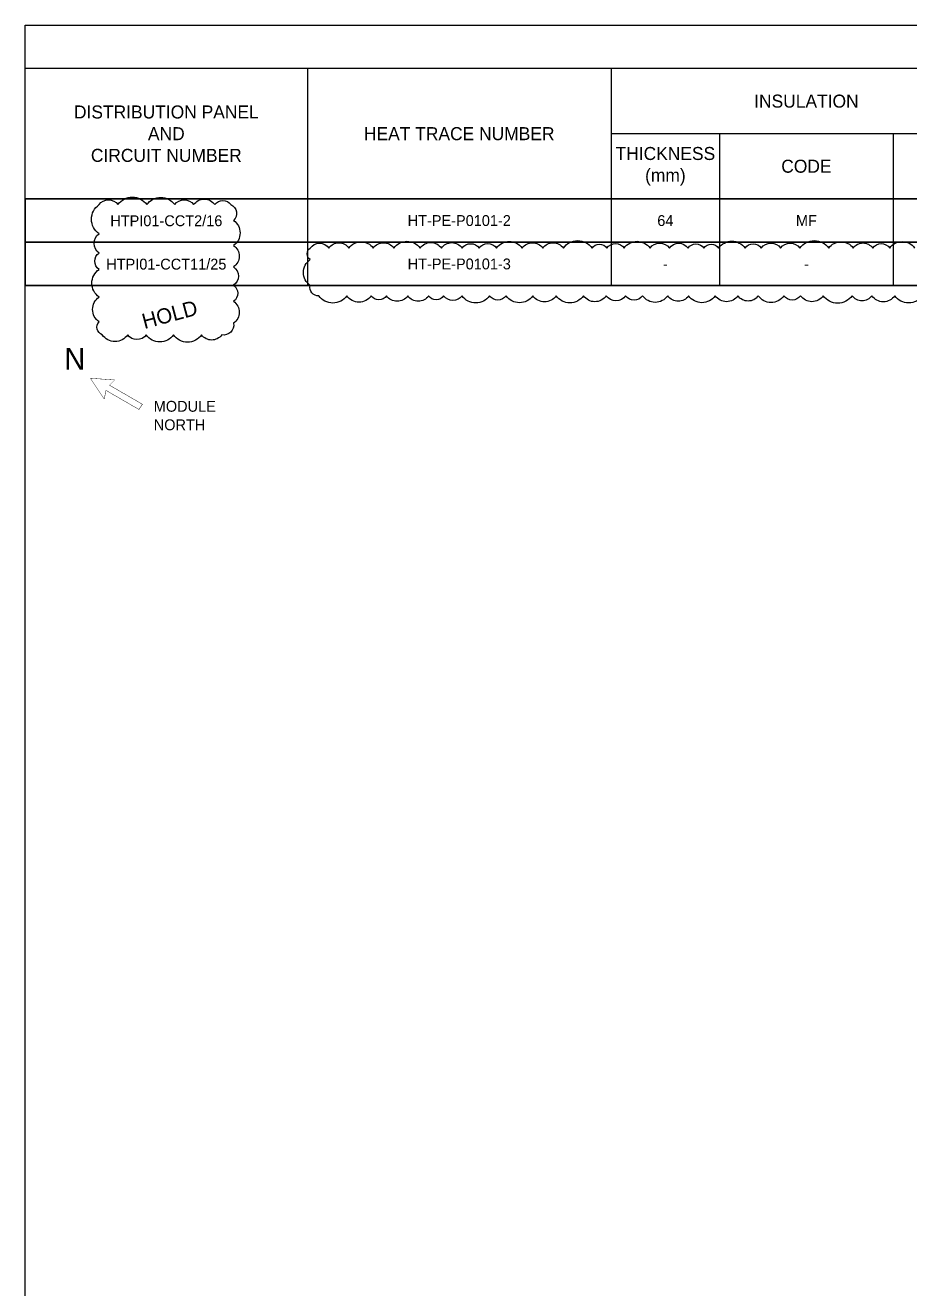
# Model space of a CAD drawing. Extents: x 0 to 847, y -42 to 494.
# Drawn here: x 0 to 204, y 203 to 494.3 of the extents above; entities that cross this region are included whole.
import ezdxf
from ezdxf.enums import TextEntityAlignment as Align

# ---------------------------------------------------------------- set-up
doc = ezdxf.new("R2010")
doc.units = 0
doc.header["$LTSCALE"] = 10
doc.header["$MEASUREMENT"] = 0
for name, color, linetype in [('HOLD', 1, 'Continuous'), ('TABLE-1', 1, 'Continuous'), ('TABLE-7', 7, 'Continuous'), ('TEXT-2', 2, 'Continuous'), ('TEXT2', 40, 'Continuous'), ('TITLE', 7, 'Continuous')]:
    doc.layers.add(name, color=color, linetype=linetype)
doc.styles.add('framdcn', font='', dxfattribs={"height": 2.4})
doc.styles.add('Scovan Elec', font='')
doc.styles.get('framdcn').set_extended_font_data('Franklin Gothic Medium Cond')
doc.styles.get('Scovan Elec').set_extended_font_data('Franklin Gothic Medium Cond')

# ---------------------------------------------------------------- blocks, each defined once
blk = doc.blocks.new('*T19')
at = {"layer": 'TABLE-7', "color": 0, "linetype": 'ByBlock', "lineweight": -2, "transparency": 16777216}
for p, q in [((0, 0), (843.77, 0)), ((0, 0), (0, -20)), ((65, 0), (65, -20)), ((135, 0), (135, -20)), ((160, 0), (160, -20)), ((200, 0), (200, -20)), ((225, 0), (225, -20)), ((255, 0), (255, -20)), ((285, 0), (285, -20)), ((315, 0), (315, -20)), ((345, 0), (345, -20)), ((435, 0), (435, -20)), ((465, 0), (465, -20)), ((495, 0), (495, -20)), ((515, 0), (515, -20)), ((545, 0), (545, -20)), ((575, 0), (575, -20)), ((605, 0), (605, -20)), ((635, 0), (635, -20)), ((665, 0), (665, -20)), ((700, 0), (700, -20)), ((730, 0), (730, -20)), ((770, 0), (770, -20)), ((808, 0), (808, -20)), ((843.77, 0), (843.77, -20)), ((0, -10), (843.77, -10)), ((0, -20), (843.77, -20))]:
    blk.add_line(p, q, dxfattribs=at)
blk = doc.blocks.new('Heat_Trace_Design_Data_2')
at = {"layer": 'TEXT-2', "style": 'Scovan Elec'}
blk.add_attdef('PNL#-CKT#_2', text='', height=2.5, dxfattribs=at).set_placement((32.5, -5), align=Align.MIDDLE)
for tag, p in [('TRACE#_2', (100, -5)), ('INSU.THK_2', (147.5, -5)), ('INSU.CODE_2', (180, -5)), ('INSU.SIZE_2', (212.5, -5)), ('MIN.TEMP_2', (240, -5)), ('STARTUP.TEMP_2', (270, -5)), ('EXP.TEMP_2', (300, -5)), ('MAINT.TEMP_2', (330, -5)), ('CABLE.TYPE_2', (390, -5)), ('CABLE.LENGTH_2', (450, -5)), ('SUPPLY.VOLT_2', (480, -5)), ('HT.RATIO_2', (505, -5)), ('OPER.CURRENT_2', (530, -5)), ('COLD.CURRENT_2', (560, -5)), ('OPER.WATT_2', (590, -5)), ('COLD.WATT_2', (620, -5)), ('HEATER.OUTPUT_2', (650, -5)), ('PIPE.MAT_2', (682.5, -5)), ('HEAT.LOSS_2', (715, -5)), ('AREA.CLASS_2', (750, -5)), ('TEMPERATURE.CODE_2', (789, -5)), ('HI.LIMIT.SET.PT_2', (825.89, -5))]:
    blk.add_attdef(tag, text='', height=2.5, dxfattribs=at).set_placement(p, align=Align.MIDDLE_CENTER)
blk = doc.blocks.new('NorthDatum')
at = {"style": 'Scovan Elec'}
blk.add_text('NORTH', height=2.5, dxfattribs=at).set_placement((0, -2.13), align=Align.MIDDLE_LEFT)
blk.add_attdef('NA_DATUM', text='', height=2.5, dxfattribs=at).set_placement((0, 2.13), align=Align.MIDDLE_LEFT)
blk = doc.blocks.new('Heat_Trace_Design_Data')
at = {"layer": 'TEXT-2', "style": 'Scovan Elec'}
blk.add_attdef('PNL#-CKT#_1', text='', height=2.5, dxfattribs=at).set_placement((32.5, -5), align=Align.MIDDLE)
for tag, p in [('TRACE#_1', (100, -5)), ('INSU.THK_1', (147.5, -5)), ('INSU.CODE_1', (180, -5)), ('INSU.SIZE_1', (212.5, -5)), ('MIN.TEMP_1', (240, -5)), ('STARTUP.TEMP_1', (270, -5)), ('EXP.TEMP_1', (300, -5)), ('MAINT.TEMP_1', (330, -5)), ('CABLE.TYPE_1', (390, -5)), ('CABLE.LENGTH_1', (450, -5)), ('SUPPLY.VOLT_1', (480, -5)), ('HT.RATIO_1', (505, -5)), ('OPER.CURRENT_1', (530, -5)), ('COLD.CURRENT_1', (560, -5)), ('OPER.WATT_1', (590, -5)), ('COLD.WATT_1', (620, -5)), ('HEATER.OUTPUT_1', (650, -5)), ('PIPE.MAT_1', (682.5, -5)), ('HEAT.LOSS_1', (715, -5)), ('AREA.CLASS_1', (750, -5)), ('TEMPERATURE.CODE_1', (789, -5)), ('HI.LIMIT.SET.PT_1', (825.89, -5))]:
    blk.add_attdef(tag, text='', height=2.5, dxfattribs=at).set_placement(p, align=Align.MIDDLE_CENTER)

msp = doc.modelspace()

# ---------------------------------------------------------------- linework, layer by layer
at = {"layer": 'HOLD'}
msp.add_lwpolyline([(17, 453, -0.520567), (21.34, 453, -0.520567), (28, 453, -0.520567), (34.44, 453, -0.520567), (38.8, 453, -0.520567), (43.71, 453, -0.520567), (47.38, 453, -0.520567), (48, 449.36, -0.520567), (48, 443.6, -0.520567), (48, 438.64, -0.520567), (48, 434.42, -0.520567), (48, 430.74, -0.520567), (48, 425.68, -0.520567), (45.26, 423, -0.520567), (40.64, 423, -0.520567), (34.14, 423, -0.520567), (27.85, 423, -0.520567), (23.61, 423, -0.520567), (17.72, 423, -0.520567), (17, 426.01, -0.520567), (17, 431.72, -0.520567), (17, 438.09, -0.520567), (17, 441.85, -0.520567), (17, 446.3, -0.520567)], format="xyb", close=True, dxfattribs=at)
msp.add_lwpolyline([(206.74, 432, -0.520567), (200.39, 432, -0.520567), (195.06, 432, -0.520567), (190.54, 432, -0.520567), (183.88, 432, -0.520567), (178.67, 432, -0.520567), (174.82, 432, -0.520567), (168.9, 432, -0.520567), (164.23, 432, -0.520567), (158.98, 432, -0.520567), (152.86, 432, -0.520567), (148.06, 432, -0.520567), (142.25, 432, -0.520567), (138.35, 432, -0.520567), (133.89, 432, -0.520567), (128.63, 432, -0.520567), (122.36, 432, -0.520567), (116.96, 432, -0.520567), (110.81, 432, -0.520567), (106.97, 432, -0.520567), (100.64, 432, -0.520567), (96.41, 432, -0.520567), (92.95, 432, -0.520567), (88.14, 432, -0.520567), (83.25, 432, -0.520567), (79.71, 432, -0.520567), (74.1, 432, -0.520567), (67.66, 432, -0.520567), (65.65, 434.38, -0.520567), (65.65, 440.35, -0.520567), (65.65, 443, -0.520567), (69.97, 443, -0.520567), (74.57, 443, -0.520567), (80.17, 443, -0.520567), (84.94, 443, -0.520567), (90.98, 443, -0.520567), (95.89, 443, -0.520567), (100.69, 443, -0.520567), (104.56, 443, -0.520567), (108.58, 443, -0.520567), (114.5, 443, -0.520567), (119.26, 443, -0.520567), (123.99, 443, -0.520567), (130.6, 443, -0.520567), (134.03, 443, -0.520567), (137.99, 443, -0.520567), (143.96, 443, -0.520567), (148.44, 443, -0.520567), (152.72, 443, -0.520567), (156.37, 443, -0.520567), (159.78, 443, -0.520567), (165.87, 443, -0.520567), (169.58, 443, -0.520567), (174.06, 443, -0.520567), (178.49, 443, -0.520567), (185.15, 443, -0.520567), (190.77, 443, -0.520567), (195.27, 443, -0.520567), (199.19, 443, -0.520567), (204.94, 443, -0.520567)], format="xyb", dxfattribs=at)
at = {"layer": 'TABLE-1'}
for points in [[(843.77, 484.34), (0, 484.34)], [(225, 469.34), (135, 469.34)], [(843.77, 454.34), (0, 454.34)], [(843.77, 444.34), (0, 444.34)], [(843.77, 434.34), (0, 434.34)]]:
    msp.add_lwpolyline(points, dxfattribs=at)
at = {"layer": 'TABLE-7'}
for points in [[(65, 484.34), (65, 454.34)], [(135, 484.34), (135, 454.34)], [(160, 469.34), (160, 454.34)], [(200, 469.34), (200, 454.34)]]:
    msp.add_lwpolyline(points, dxfattribs=at)
at = {"layer": 'TEXT2', "linetype": 'ByBlock', "const_width": 0.1, "flags": 128}
for points in [[(18.2, 408.2), (15, 413)], [(15, 413), (20.6, 412.6)], [(20.6, 412.6), (19.4, 411.4)], [(19.4, 411.4), (27, 407)], [(18.6, 410.2), (18.2, 408.2)], [(26.2, 405.8), (18.6, 410.2)], [(27, 407), (26.2, 405.8)]]:
    msp.add_lwpolyline(points, dxfattribs=at)
at = {"layer": 'TITLE'}
msp.add_lwpolyline([(0, 494.34), (843.77, 494.34), (843.77, 0), (0, 0)], close=True, dxfattribs=at)

# ---------------------------------------------------------------- block references
msp.add_blockref('*T19', (0, 454.34))
ref = msp.add_blockref('Heat_Trace_Design_Data', (0, 454.34))
ref.add_attrib('PNL#-CKT#_1', 'HTPI01-CCT2/16', dxfattribs={"layer": 'TEXT-2', "height": 2.5, "style": 'Scovan Elec'}).set_placement((32.5, 449.34), align=Align.MIDDLE)
ref.add_attrib('TRACE#_1', 'HT-PE-P0101-2', dxfattribs={"layer": 'TEXT-2', "height": 2.5, "style": 'Scovan Elec'}).set_placement((100, 449.34), align=Align.MIDDLE_CENTER)
ref.add_attrib('INSU.THK_1', '64', dxfattribs={"layer": 'TEXT-2', "height": 2.5, "style": 'Scovan Elec'}).set_placement((147.5, 449.34), align=Align.MIDDLE_CENTER)
ref.add_attrib('INSU.CODE_1', 'MF', dxfattribs={"layer": 'TEXT-2', "height": 2.5, "style": 'Scovan Elec'}).set_placement((180, 449.34), align=Align.MIDDLE_CENTER)
at = {"layer": 'HOLD'}
ref = msp.add_blockref('Heat_Trace_Design_Data_2', (0, 444.34), dxfattribs=at)
ref.add_attrib('PNL#-CKT#_2', 'HTPI01-CCT11/25', dxfattribs={"layer": 'TEXT-2', "height": 2.5, "style": 'Scovan Elec'}).set_placement((32.5, 439.34), align=Align.MIDDLE)
ref.add_attrib('TRACE#_2', 'HT-PE-P0101-3', dxfattribs={"layer": 'TEXT-2', "height": 2.5, "style": 'Scovan Elec'}).set_placement((100, 439.34), align=Align.MIDDLE_CENTER)
ref.add_attrib('INSU.THK_2', '-', dxfattribs={"layer": 'TEXT-2', "height": 2.5, "style": 'Scovan Elec'}).set_placement((147.5, 439.34), align=Align.MIDDLE_CENTER)
ref.add_attrib('INSU.CODE_2', '-', dxfattribs={"layer": 'TEXT-2', "height": 2.5, "style": 'Scovan Elec'}).set_placement((180, 439.34), align=Align.MIDDLE_CENTER)
at = {"layer": 'TEXT2'}
msp.add_blockref('NorthDatum', (29.6, 404.4), dxfattribs=at).add_auto_attribs({'NA_DATUM': 'MODULE'})

# ---------------------------------------------------------------- texts
at = {"layer": 'HOLD', "insert": (27, 426), "char_height": 3.5, "attachment_point": 4, "rotation": 15, "style": 'Scovan Elec'}
msp.add_mtext('HOLD', dxfattribs=at)
at = {"layer": 'TEXT-2', "char_height": 3, "attachment_point": 5, "style": 'Scovan Elec'}
for s, insert in [('INSULATION', (180, 476.84)), ('DISTRIBUTION PANEL\\PAND\\PCIRCUIT NUMBER', (32.5, 469.34)), ('HEAT TRACE NUMBER', (100, 469.34)), ('THICKNESS\\P(mm)', (147.5, 461.84)), ('CODE', (180, 461.84))]:
    msp.add_mtext(s, dxfattribs=dict(at, insert=insert))
at = {"layer": 'TEXT2', "style": 'framdcn'}
msp.add_text('N', height=5, dxfattribs=at).set_placement((9, 415))

doc.saveas('drawing.dxf')
